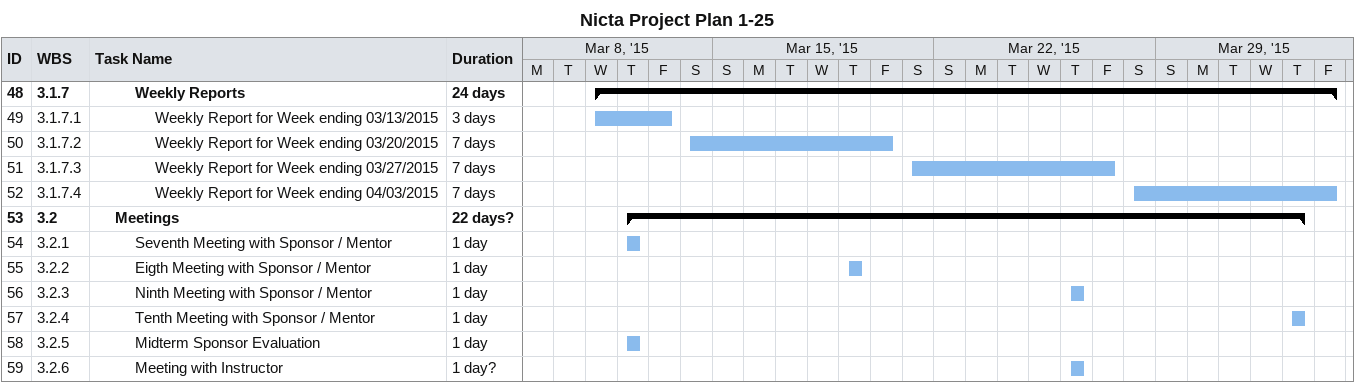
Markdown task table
Nicta Project Plan 1-25

| ID | WBS | Task | Duration | Start | Finish |
|---|---|---|---|---|---|
| 48 | 3.1.7 | **Weekly Reports** | 24d | 2015-03-11 | 2015-04-03 |
| 49 | 3.1.7.1 | Weekly Report for Week ending 03/13/2015 | 3d | 2015-03-11 | 2015-03-13 |
| 50 | 3.1.7.2 | Weekly Report for Week ending 03/20/2015 | 7d | 2015-03-14 | 2015-03-20 |
| 51 | 3.1.7.3 | Weekly Report for Week ending 03/27/2015 | 7d | 2015-03-21 | 2015-03-27 |
| 52 | 3.1.7.4 | Weekly Report for Week ending 04/03/2015 | 7d | 2015-03-28 | 2015-04-03 |
| 53 | 3.2 | **Meetings** | 22d? | 2015-03-12 | 2015-04-02 |
| 54 | 3.2.1 | Seventh Meeting with Sponsor / Mentor | 1d | 2015-03-12 | 2015-03-12 |
| 55 | 3.2.2 | Eigth Meeting with Sponsor / Mentor | 1d | 2015-03-19 | 2015-03-19 |
| 56 | 3.2.3 | Ninth Meeting with Sponsor / Mentor | 1d | 2015-03-26 | 2015-03-26 |
| 57 | 3.2.4 | Tenth Meeting with Sponsor / Mentor | 1d | 2015-04-02 | 2015-04-02 |
| 58 | 3.2.5 | Midterm Sponsor Evaluation | 1d | 2015-03-12 | 2015-03-12 |
| 59 | 3.2.6 | Meeting with Instructor | 1d? | 2015-03-26 | 2015-03-26 |
